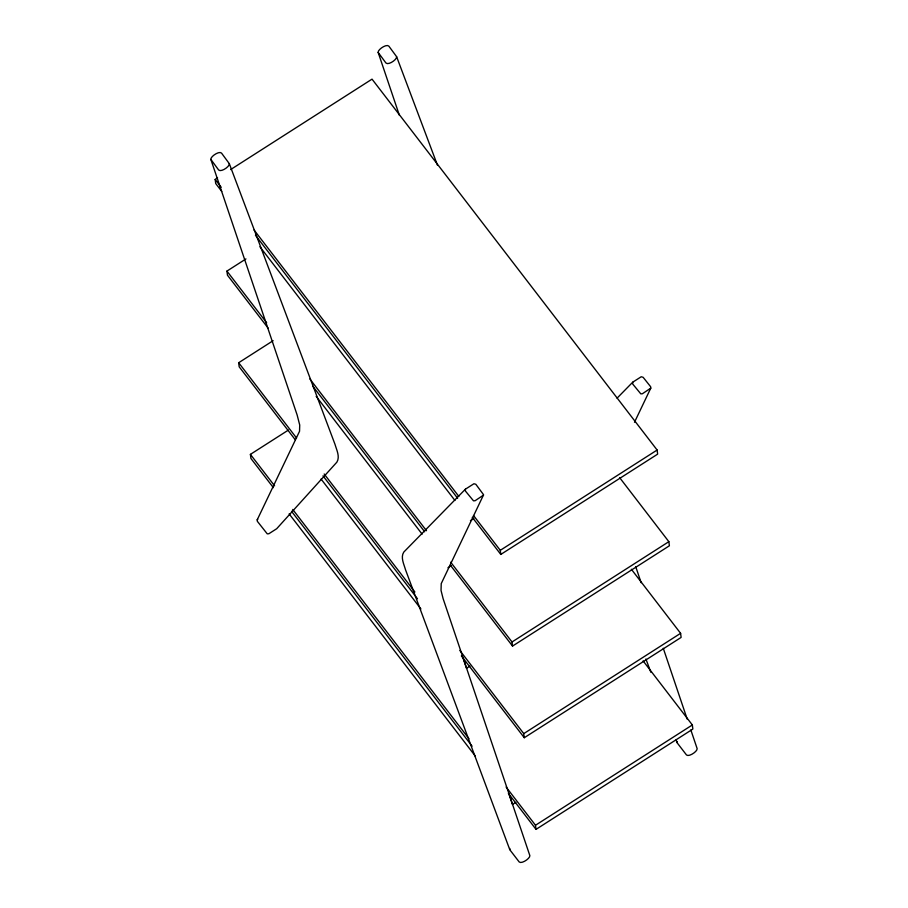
<?xml version="1.0" encoding="UTF-8"?>
<svg xmlns="http://www.w3.org/2000/svg" width="908" height="908" viewBox="0 0 908 908"><rect width="100%" height="100%" fill="white"/><g stroke="black" fill="none" stroke-linecap="round" stroke-linejoin="round"><path stroke-width="1.36" d="M509.785 848.458L509.956 849.945L519.206 861.976C521.703 864.212 530.227 858.344 529.852 855.631L443.115 598.678L441.038 590.438L441.231 583.617L483.601 494.769L475.837 484.293L473.931 483.737L465.407 489.185L403.799 552.075C400.337 557.41 403.981 564.186 405.456 569.588L509.751 849.593M677.084 741.473L677.255 742.96L686.505 754.979C689.002 757.215 697.526 751.347 697.151 748.635L690.829 729.907M257.202 519.853L257.35 521.317L267.247 533.847L268.859 533.745L276.69 528.728L336.868 462.172C340.216 456.69 336.573 449.914 335.029 444.421L229.315 163.678L221.507 153.077C219.078 150.66 210.361 156.653 210.849 159.411L297.132 414.979L299.719 425.023L299.538 431.289L257.202 519.853L257.736 519.274M634.488 422.265L650.786 388.136L650.627 386.706L643.136 377.308L641.23 376.752L632.717 382.2L617.065 398.169M465.407 489.185L465.384 490.99L473.511 500.853L475.111 500.717L483.487 495.132M632.717 382.2L632.683 383.993L640.81 393.868L642.41 393.731L650.786 388.136M221.756 191.418L215.718 183.552L215.185 179.444L217.568 177.923M230.632 169.569L372.03 79.144L657.12 450.028L657.642 454.136L500.796 554.436L472.296 517.344M268.053 328.015L227.454 275.192L226.932 271.095L245.943 258.928M295.35 439.892L239.19 366.832L238.668 362.735L273.126 340.693M273.399 487.698L250.937 458.483L250.404 454.375L288.426 430.063M470.446 520.647L473.817 518.502M447.962 567.761L451.321 565.605M500.796 554.436L500.274 550.327L657.12 450.028M469.901 666.143L466.53 668.299L463.103 658.13M668.856 541.679L669.389 545.776L512.543 646.076L512.021 641.979L668.856 541.679L619.619 477.608M680.603 633.319L681.125 637.416L524.279 737.727L523.757 733.619L680.603 633.319L631.355 569.259M515.869 802.32L512.509 804.477L509.07 794.307M692.339 724.959L692.861 729.067L536.026 829.367L535.493 825.259L692.339 724.959L643.102 660.899M215.185 179.444L221.234 187.309M254.07 230.019L458.812 496.381M473.499 515.494L500.274 550.327M255.454 235.251L457.609 498.242M259.904 246.726L454.919 500.444M226.932 271.095L266.668 322.794M309.866 378.988L426.488 530.715M450.674 562.177L512.021 641.979M312.749 386.15L424.672 531.759M450.345 565.162L512.543 646.076M316.177 396.319L422.118 534.142M238.668 362.735L296.553 438.031M324.19 473.999L414.899 592.005M459.823 650.446L523.757 733.619M322.987 475.86L417.476 598.769M461.377 655.894L524.279 737.727M321.069 479.049L420.915 608.95M250.404 454.375L274.602 485.848M292.739 509.445L468.971 738.726M506.119 787.054L535.493 825.259M291.536 511.306L472.092 746.194M508.378 793.399L536.026 829.367M289.141 513.883L475.417 756.228M437.497 165.279L396.614 56.682L388.806 46.092C386.377 43.663 377.66 49.668 378.148 52.414L399.384 115.305M378.148 52.414L385.945 63.004C388.363 65.524 397.205 59.463 396.614 56.682M210.849 159.411L218.646 169.989C221.064 172.52 229.906 166.448 229.315 163.678M645.917 659.004L650.854 672.272M676.063 739.952L677.062 742.608M635.714 566.637L641.139 582.698M663.271 648.267L687.22 719.193"/></g></svg>
